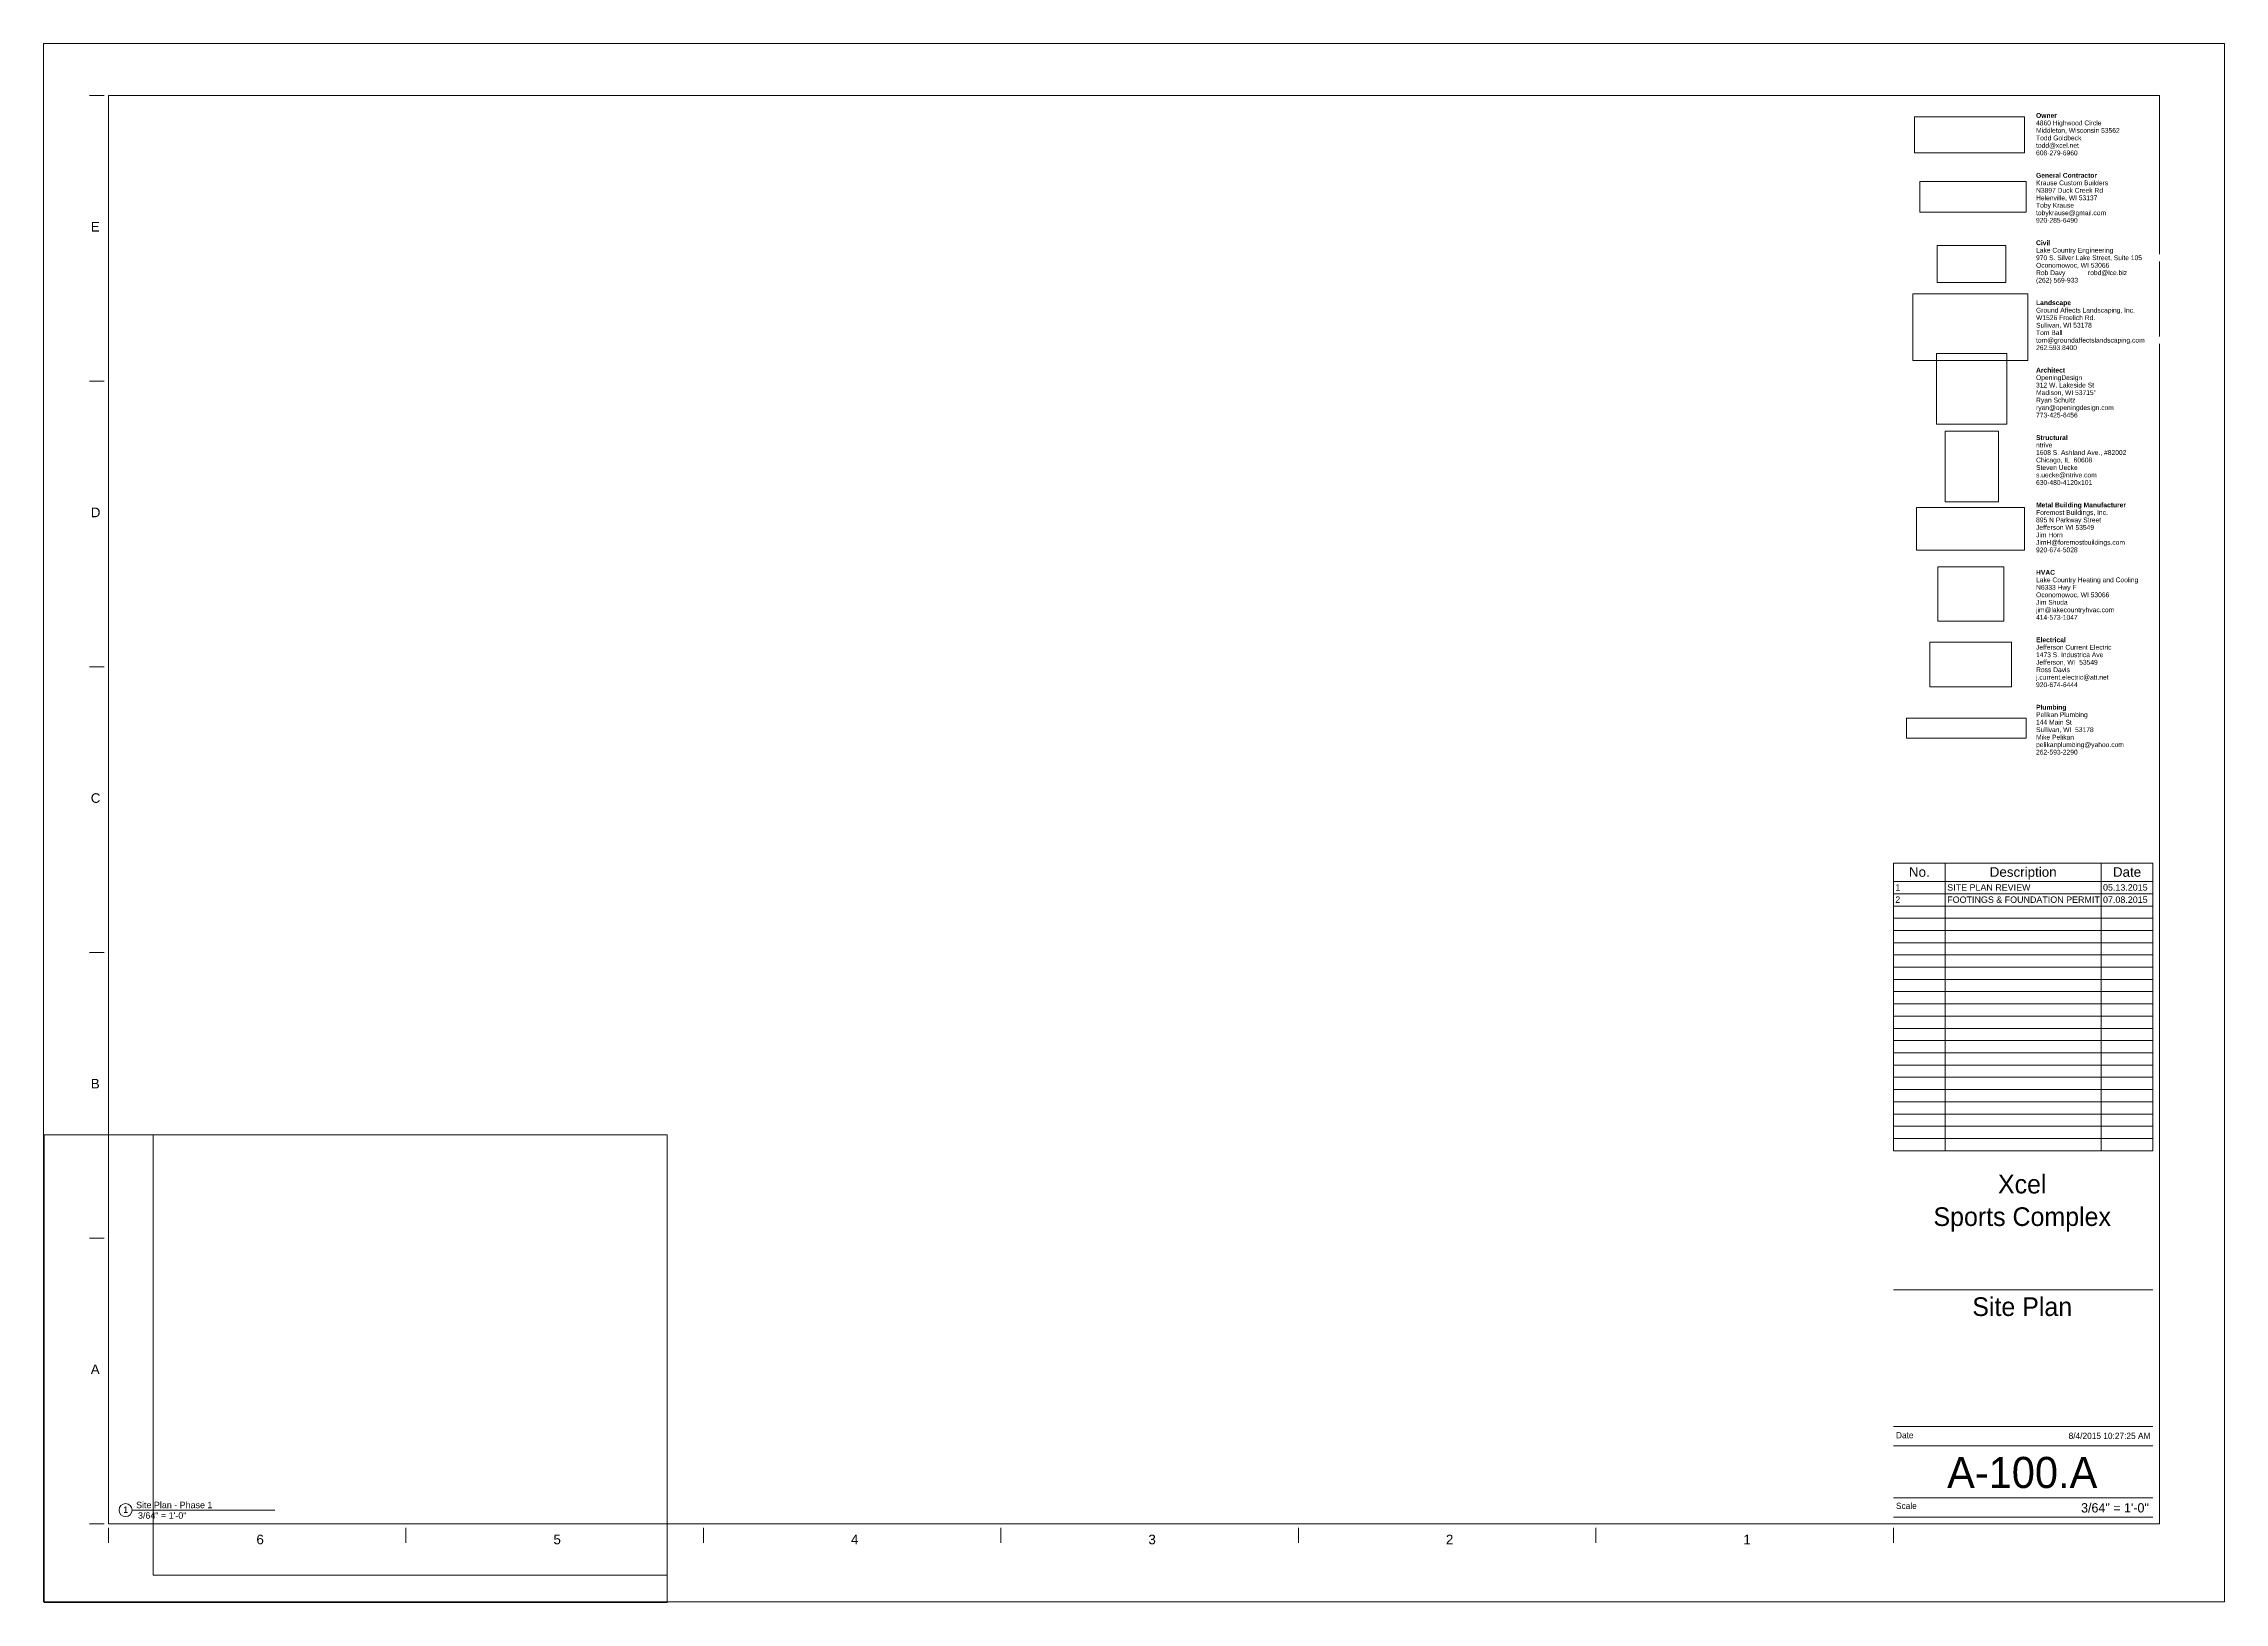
# Paper-space layout 'Layout1' of a CAD drawing. Header units: inches. Extents: x 0 to 42, y 0 to 30.
# The model-space entities are those that its viewports show. They can reach past a viewport. Long polylines and large blocks are cut down to what shows.
import ezdxf

# ---------------------------------------------------------------- set-up
doc = ezdxf.new("R2010")
doc.units = ezdxf.units.IN
doc.header["$MEASUREMENT"] = 0
doc.header["$XCLIPFRAME"] = 2
for name, color, linetype, lineweight in [('A-DETL-THIN', 151, 'Continuous', 9), ('G-ANNO-REFR', 1, 'Continuous', 9), ('G-ANNO-SCHD', 231, 'Continuous', 9), ('G-ANNO-TTLB', 6, 'Continuous', 9), ('G-ANNO-TTLB-MEDM', 33, 'Continuous', 20), ('G-ANNO-TTLB-THIN', 151, 'Continuous', 9)]:
    doc.layers.add(name, color=color, linetype=linetype, lineweight=lineweight)
doc.layers.add('G-ANNO-NPLT', color=191, linetype='Continuous', plot=False)
doc.styles.add('Arial_3', font='arial.ttf', dxfattribs={"height": 0.09220621257485029})
doc.styles.add('Arial_4', font='arial.ttf', dxfattribs={"height": 0.1844124251497006})
doc.styles.add('Arial_5', font='arial.ttf', dxfattribs={"height": 0.122941616766467})
doc.styles.add('Century Gothic', font='GOTHIC.TTF', dxfattribs={"height": 0.1197593167701863})
doc.styles.add('Century Gothic_1', font='GOTHIC.TTF', dxfattribs={"height": 0.1796389751552795})
doc.styles.add('Century Gothic_2', font='GOTHIC.TTF', dxfattribs={"height": 0.5987965838509316})
doc.styles.add('Century Gothic_3', font='GOTHIC.TTF', dxfattribs={"height": 0.359277950310559})
picture_1 = doc.add_image_def('image2.png', size_in_pixel=(1125, 1483))
picture_2 = doc.add_image_def('image3.jpg', size_in_pixel=(477, 79))
picture_3 = doc.add_image_def('image4.png', size_in_pixel=(259, 141))
picture_4 = doc.add_image_def('image5.jpg', size_in_pixel=(150, 124))
picture_5 = doc.add_image_def('image6.jpg', size_in_pixel=(309, 122))
picture_6 = doc.add_image_def('image7.jpg', size_in_pixel=(95, 51))
picture_7 = doc.add_image_def('image8.png', size_in_pixel=(388, 225))
picture_8 = doc.add_image_def('image9.jpg', size_in_pixel=(232, 76))
picture_9 = doc.add_image_def('image10.jpg', size_in_pixel=(900, 259))
picture_10 = doc.add_image_def('image11.jpg', size_in_pixel=(939, 939))
picture_11 = doc.add_image_def('image1.jpg', size_in_pixel=(300, 300))

# ---------------------------------------------------------------- blocks, each defined once
blk = doc.blocks.new('XCEL - E1 30 x 42 Horizontal - E1 30x42 Horizontal-11829-Site Plan')
at = {"layer": 'G-ANNO-TTLB-MEDM'}
for p, q in [((1.15898618751724, 29.01351577126351), (0.8717731395589924, 29.01351577126351)), ((1.239641424416662, 29.01351577126351), (1.239641424416662, 1.513515771263527)), ((40.73964142441672, 29.01351577126351), (1.239641424416664, 29.01351577126351)), ((40.73964142441672, 29.01351577126351), (40.73964142441672, 1.513515771263527)), ((1.158986187517197, 23.51351577126351), (0.8717731395589498, 23.51351577126351)), ((1.158986187517197, 18.01351577126351), (0.8717731395589498, 18.01351577126351)), ((40.61464142441669, 14.23276148560311), (35.61464142441665, 14.23276148560311)), ((1.158986187517197, 12.51351577126352), (0.8717731395589498, 12.51351577126352)), ((1.158986187517197, 7.013515771263523), (0.8717731395589498, 7.013515771263523)), ((35.61464142441665, 6.020302878146683), (40.61464142441669, 6.020302878146683)), ((1.158986187517197, 1.513515771263527), (0.8717731395589498, 1.513515771263528)), ((1.239641424416662, 1.513515771263527), (40.73964142441672, 1.513515771263527)), ((1.239641424416653, 1.432860534364072), (1.239641424416653, 1.145647486405825)), ((6.968808091083317, 1.432860534364072), (6.968808091083317, 1.145647486405825)), ((12.69797475774998, 1.432860534364072), (12.69797475774998, 1.145647486405825)), ((18.42714142441665, 1.432860534364072), (18.42714142441665, 1.145647486405825)), ((24.15630809108332, 1.432860534364072), (24.15630809108332, 1.145647486405825)), ((29.88547475774998, 1.432860534364072), (29.88547475774998, 1.145647486405825)), ((40.61464142441669, 1.638515771263527), (35.61464142441665, 1.638515771263527)), ((35.61464142441665, 1.43286053436396), (35.61464142441665, 1.145647486405713))]:
    blk.add_line(p, q, dxfattribs=at)
at = {"layer": 'G-ANNO-TTLB-THIN'}
for p, q in [((-0.0103585755833383, 30.01351577126351), (41.98964142441672, 30.01351577126351)), ((-0.0103585755833383, 0.01351577126351633), (-0.0103585755833383, 30.01351577126351)), ((41.98964142441672, 0.01351577126351633), (41.98964142441672, 30.01351577126351)), ((35.61464142441665, 3.388515771263521), (40.61464142441669, 3.388515771263521)), ((35.61464142441665, 3.013515771263522), (40.61464142441669, 3.013515771263522)), ((35.61464142441665, 2.013515771263523), (40.61464142441669, 2.013515771263523)), ((-0.0103585755833383, 0.01351577126351633), (41.98964142441672, 0.01351577126351633))]:
    blk.add_line(p, q, dxfattribs=at)
at = {"layer": 'G-ANNO-TTLB', "char_height": 0.09220621257485029, "attachment_point": 1, "line_spacing_factor": 0.9385317878468563, "style": 'Arial_3', "bg_fill": 3, "box_fill_scale": 1.25, "bg_fill_color": 0, "bg_fill_transparency": 0}
for s, insert, width in [('\\fArial|b1|i0|c0|p34|;Civil', (38.36259057431847, 26.22483241210701), 0.2876833832335329), ('\\fArial|b1|i0|c0|p34|;Structural', (38.36259057431847, 22.47483241210701), 0.6485643136803316), ('\\fArial|b1|i0|c0|p34|;HVAC', (38.36259057431847, 19.87867856595317), 0.418758060801474), ('\\fArial|b1|i0|c0|p34|;Electrical', (38.36259057431847, 18.58060164287626), 0.6162212114233073)]:
    blk.add_mtext(s, dxfattribs=dict(at, insert=insert, width=width))
at = {"layer": 'G-ANNO-TTLB'}
image = blk.add_image(picture_8, insert=(36.02396323574045, 27.91140413669202), size_in_units=(2.117693687320421, 0.693727242398069), dxfattribs=at)
image.dxf.flags = 7
image = blk.add_image(picture_9, insert=(36.12619623040755, 26.77015110832251), size_in_units=(2.0475277697258125, 0.5892329915099839), dxfattribs=at)
image.dxf.flags = 7
image = blk.add_image(picture_6, insert=(36.45953396354367, 25.41721413071814), size_in_units=(1.3194444444444446, 0.7083333333333334), dxfattribs=at)
image.dxf.flags = 7
image = blk.add_image(picture_7, insert=(35.98802950703784, 23.90970634103869), size_in_units=(2.21822751114004, 1.286343273212652), dxfattribs=at)
image.dxf.flags = 7
image = blk.add_image(picture_10, insert=(36.44403422553716, 22.6892765672875), size_in_units=(1.3583472175777844, 1.3583472175777844), dxfattribs=at)
image.dxf.flags = 7
image = blk.add_image(picture_1, insert=(36.61154697535505, 21.19173670636175), size_in_units=(1.0295308090254618, 1.3571503909197882), dxfattribs=at)
image.dxf.flags = 7
image = blk.add_image(picture_5, insert=(36.06214514449751, 20.26196476173601), size_in_units=(2.078312577440254, 0.8205635419019773), dxfattribs=at)
image.dxf.flags = 7
image = blk.add_image(picture_4, insert=(36.47361074906505, 18.89125299986708), size_in_units=(1.268435332933712, 1.0485732085585353), dxfattribs=at)
image.dxf.flags = 7
image = blk.add_image(picture_3, insert=(36.31469713469506, 17.63132277647052), size_in_units=(1.5744007823997026, 0.8571062174453977), dxfattribs=at)
image.dxf.flags = 7
image = blk.add_image(picture_2, insert=(35.86569698208394, 16.64296332543817), size_in_units=(2.3034493245291947, 0.38149370364319996), dxfattribs=at)
image.dxf.flags = 7
at = {"layer": 'G-ANNO-TTLB', "attachment_point": 1, "bg_fill": 3, "box_fill_scale": 1.25, "bg_fill_color": 0, "bg_fill_transparency": 0}
for s, insert, char_height, width, line_spacing_factor, style in [('\\fArial|b1|i0|c0|p34|;Owner', (38.36259057431847, 28.67675548903009), 0.09220621257485029, 0.4425898203592815, 0.9385317878468563, 'Arial_3'), ('\\fArial|b1|i0|c0|p34|;General Contractor', (38.36259057431847, 27.52290933518394), 0.09220621257485029, 1.285212747581759, 0.9385317878468563, 'Arial_3'), ('E', (0.8976462242851538, 26.57942148623206), 0.1844124251497006, 0.20475, 0.9385317878468563, 'Arial_4'), ('Lake Country Engineering', (38.36259057431847, 26.08060164287625), 0.09220621257485029, 1.741420716259788, 0.9385317878468563, 'Arial_3'), ('\\fArial|b1|i0|c0|p34|;Landscape', (38.36259057431847, 25.07098625826086), 0.09220621257485029, 0.7370822777521879, 0.9385317878468563, 'Arial_3'), ('\\fArial|b1|i0|c0|p34|;Architect', (38.36259057431847, 23.77290933518393), 0.09220621257485029, 0.5906871833256565, 0.9385317878468563, 'Arial_3'), ('ntrive', (38.36259057431847, 22.33060164287624), 0.09220621257485029, 0.371094541685859, 0.9385317878468563, 'Arial_3'), ('D', (0.8976462242851432, 21.07942148623206), 0.1844124251497006, 0.2204999999999999, 0.9385317878468563, 'Arial_4'), ('\\fArial|b1|i0|c0|p34|;Metal Building Manufacturer', (38.36259057431847, 21.17675548903009), 0.09220621257485029, 1.879304467987102, 0.9385317878468563, 'Arial_3'), ('Lake Country Heating and Cooling', (38.36259057431847, 19.73444779672241), 0.09220621257485029, 2.303169334408107, 0.9385317878468563, 'Arial_3'), ('Jefferson Current Electric', (38.36259057431847, 18.43637087364549), 0.09220621257485029, 1.714184419622294, 0.9385317878468563, 'Arial_3'), ('\\fArial|b1|i0|c0|p34|;Plumbing', (38.36259057431847, 17.28252471979934), 0.09220621257485029, 0.6281370912022108, 0.9385317878468563, 'Arial_3'), ('C', (0.8976462242851325, 15.57942148623206), 0.1844124251497006, 0.2204999999999999, 0.9385317878468563, 'Arial_4'), ('B', (0.8976462242851219, 10.07942148623207), 0.1844124251497006, 0.20475, 0.9385317878468563, 'Arial_4'), ('A', (0.8976462242851112, 4.579421486232075), 0.1844124251497006, 0.20475, 0.9385317878468563, 'Arial_4'), ('Date', (35.66477741205766, 3.278210233507975), 0.1197593167701863, 0.4724999999999999, 0.984116693679092, 'Century Gothic'), ('Scale', (35.66477741205766, 1.918722561732259), 0.1197593167701863, 0.5264999999999999, 0.984116693679092, 'Century Gothic'), ('6', (4.08818298371333, 1.303690970892605), 0.1844124251497006, 0.171, 0.9385317878468563, 'Arial_4'), ('5', (9.808793406291231, 1.303690970892587), 0.1844124251497006, 0.171, 0.9385317878468563, 'Arial_4'), ('4', (15.53796007295791, 1.303690970892569), 0.1844124251497006, 0.171, 0.9385317878468563, 'Arial_4'), ('3', (21.26712673962457, 1.303690970892551), 0.1844124251497006, 0.171, 0.9385317878468563, 'Arial_4'), ('2', (26.99629340629124, 1.303690970892532), 0.1844124251497006, 0.171, 0.9385317878468563, 'Arial_4'), ('1', (32.72546007295791, 1.303690970892514), 0.1844124251497006, 0.171, 0.9385317878468563, 'Arial_4')]:
    blk.add_mtext(s, dxfattribs=dict(at, insert=insert, char_height=char_height, width=width, line_spacing_factor=line_spacing_factor, style=style))
at = {"layer": 'G-ANNO-TTLB', "char_height": 0.09220621257485029, "attachment_point": 1, "line_spacing_factor": 0.9385317878468563, "style": 'Arial_3', "bg_fill": 3, "box_fill_scale": 1.25, "bg_fill_color": 0, "bg_fill_transparency": 0}
for s, insert, width in [('4860 Highwood Circle', (38.36259057431847, 28.53252471979932), 1.474164555504376), ('Krause Custom Builders', (38.36259057431847, 27.37867856595317), 1.630773261169967), ('970 S. Silver Lake Street, Suite 105', (38.36259057431847, 25.93637087364548), 2.39509183555965), ('Ground Affects Landscaping, Inc.', (38.36259057431847, 24.92675548903009), 2.240185398433902), ('OpeningDesign', (38.36259057431847, 23.62867856595317), 1.038383809304468), ('1608 S. Ashland Ave., #82002', (38.36259057431847, 22.18637087364547), 2.037615442192538), ('Foremost Buildings, Inc.', (38.36259057431847, 21.03252471979932), 1.623964187010594), ('N6333 Hwy F', (38.36259057431847, 19.59021702749164), 0.9090114002763704), ('1473 S. Industrica Ave', (38.36259057431847, 18.29214010441472), 1.521828074619991), ('Pelikan Plumbing', (38.36259057431847, 17.13829395056857), 1.166053949792722)]:
    blk.add_mtext(s, dxfattribs=dict(at, insert=insert, width=width))
for s, insert, width in [('Middleton, Wisconsin 53562', (38.36259057431847, 28.38829395056855), 1.896327153385537), ('N3897 Duck Creek Rd', (38.36259057431847, 27.2344477967224), 1.51161446338093), ('Oconomowoc, WI 53066', (38.36259057431847, 25.79214010441471), 1.659711826347305), ('W1526 Froelich Rd.', (38.36259057431847, 24.78252471979932), 1.343089877936435), ('312 W. Lakeside St', (38.36259057431847, 23.4844477967224), 1.319258118378627), ('Chicago, IL  60608', (38.36259057431847, 22.04214010441471), 1.266487793643482), ('895 N Parkway Street', (38.36259057431847, 20.88829395056856), 1.465653212805159), ('Oconomowoc, WI 53066', (38.36259057431847, 19.44598625826087), 1.659711826347305), ('Jefferson, WI  53549', (38.36259057431847, 18.14790933518395), 1.407776082450483), ('144 Main St', (38.36259057431847, 16.9940631813378), 0.8034707508060801)]:
    blk.add_mtext(s, dxfattribs=dict(at, insert=insert, width=width))
for s, insert, width in [('Todd Goldbeck', (38.36259057431847, 28.24406318133778), 1.023063392445878), ('Helenville, WI 53137', (38.36259057431847, 27.09021702749163), 1.394157934131736), ('Rob Davy', (38.36259057431847, 25.64790933518394), 0.6604801934592354), ('robd@lce.biz', (39.36259057431847, 25.64790933518394), 0.8817751036388761), ('Sullivan, WI 53178', (38.36259057431847, 24.63829395056855), 1.268190062183326), ('Madison, WI 53715"', (38.36259057431847, 23.34021702749163), 1.361814831874712), ('Steven Uecke', (38.36259057431847, 21.89790933518394), 0.9413545025333947), ('Jefferson WI 53549', (38.36259057431847, 20.74406318133779), 1.322662655458314), ('Jim Shuda', (38.36259057431847, 19.3017554890301), 0.7132505181943805), ('Ross Davis', (38.36259057431847, 18.00367856595318), 0.7677231114693689), ('Sullivan, WI  53178', (38.36259057431847, 16.84983241210703), 1.31074677567941)]:
    blk.add_mtext(s, dxfattribs=dict(at, insert=insert, width=width))
for s, insert, width in [('todd@xcel.net', (38.36259057431847, 28.09983241210702), 0.968590799170889), ('Toby Krause', (38.36259057431847, 26.94598625826086), 0.8528365384615384), ('(262) 569-933', (38.36259057431847, 25.50367856595317), 0.9464613081529251), ('Tom Ball', (38.36259057431847, 24.49406318133778), 0.5957939889451865), ('Ryan Schultz', (38.36259057431847, 23.19598625826086), 0.8851796407185629), ('s.uecke@ntrive.com', (38.36259057431847, 21.75367856595317), 1.375432980193459), ('Jim Horn', (38.36259057431847, 20.59983241210702), 0.6060076001842469), ('jim@lakecountryhvac.com', (38.36259057431847, 19.15752471979933), 1.766954744357439), ('j.current.electric@att.net', (38.36259057431847, 17.85944779672241), 1.646093678028558), ('Mike Pelikan', (38.36259057431847, 16.70560164287626), 0.8562410755412253)]:
    blk.add_mtext(s, dxfattribs=dict(at, insert=insert, width=width))
for s, insert, width in [('608-279-6960', (38.36259057431847, 27.95560164287625), 0.9362476969138646), ('tobykrause@gmail.com', (38.36259057431847, 26.80175548903009), 1.579705204974666), ('tom@groundaffectslandscaping.com', (38.36259057431847, 24.34983241210701), 2.458075771533855), ('ryan@openingdesign.com', (38.36259057431847, 23.05175548903009), 1.751634327498848), ('630-480-4120x101', (38.36259057431847, 21.6094477967224), 1.263083256563795), ('JimH@foremostbuildings.com', (38.36259057431847, 20.45560164287625), 2.013783682634731), ('414-573-1047', (38.36259057431847, 19.01329395056856), 0.9362476969138646), ('920-674-6444', (38.36259057431847, 17.71521702749164), 0.9362476969138646), ('pelikanplumbing@yahoo.com', (38.36259057431847, 16.56137087364549), 1.978036043298019)]:
    blk.add_mtext(s, dxfattribs=dict(at, insert=insert, width=width))
for s, insert, width in [('920-285-6490', (38.36259057431847, 26.65752471979932), 0.9362476969138646), ('262.593.8400', (38.36259057431847, 24.20560164287624), 0.9192250115154307), ('773-425-6456', (38.36259057431847, 22.90752471979932), 0.9362476969138646), ('920-674-5028', (38.36259057431847, 20.31137087364548), 0.9362476969138646), ('262-593-2290', (38.36259057431847, 16.41714010441472), 0.9362476969138646)]:
    blk.add_mtext(s, dxfattribs=dict(at, insert=insert, width=width))
blk = doc.blocks.new('Viewport - View Title-1830-Site Plan')
at = {"layer": 'G-ANNO-TTLB'}
for centre, radius, start, end in [((-0.125, -8.785430785379109e-15), 0.1249999999999995, 4.071109992273301e-13, 179.999999999998), ((-0.125, -7.134085151780197e-15), 0.1249999999999998, 179.9999999999998, 359.9999999999992)]:
    blk.add_arc(centre, radius, start, end, dxfattribs=at)

msp = doc.modelspace()

# ---------------------------------------------------------------- pictures from other files: only their frames are drawn
at = {"layer": 'G-ANNO-REFR'}
image = msp.add_image(picture_11, insert=(21054.97307016053, -26024.88215717327), size_in_units=(480.84375441951926, 480.84375441951926), dxfattribs=at)
image.set_boundary_path([(-13136.26695364591, -15937.00958033082), (-9536.266953645907, -19537.00958033082)])
image.dxf.flags = 15

psp = doc.layouts.get("Layout1")

# ---------------------------------------------------------------- viewports
at = {"layer": '0'}
psp.add_viewport(center=(6, 4.5), size=(12, 9), view_center_point=(6, 4.5), view_height=12, dxfattribs=at)

# ---------------------------------------------------------------- next in the draw order: block references
at = {"layer": 'G-ANNO-TTLB'}
psp.add_blockref('XCEL - E1 30 x 42 Horizontal - E1 30x42 Horizontal-11829-Site Plan', (0, 0), dxfattribs=at)

# ---------------------------------------------------------------- next in the draw order: linework, layer by layer
at = {"layer": 'A-DETL-THIN'}
for p, q in [((36.61464155282933, 14.2327618587225), (35.61464155282933, 14.2327618587225)), ((35.61464155282933, 14.2327618587225), (35.61464155282933, 13.87939647410711)), ((36.61464155282933, 13.87939647410711), (35.61464155282933, 13.87939647410711)), ((35.61464155282933, 13.87939647410711), (35.61464155282933, 13.64381955103019)), ((39.61450858197376, 14.2327618587225), (36.61464155282932, 14.2327618587225)), ((36.61464155282933, 14.2327618587225), (36.61464155282933, 13.87939647410711)), ((39.61450858197376, 13.87939647410711), (36.61464155282932, 13.87939647410711)), ((36.61464155282933, 13.87939647410711), (36.61464155282933, 13.64381955103019)), ((40.61447531013116, 14.2327618587225), (39.61450858197376, 14.2327618587225)), ((39.61450858197376, 14.2327618587225), (39.61450858197376, 13.87939647410711)), ((40.61447531013116, 13.87939647410711), (39.61450858197376, 13.87939647410711)), ((39.61450858197376, 13.87939647410711), (39.61450858197376, 13.64381955103019)), ((40.61447531013116, 14.2327618587225), (40.61447531013116, 13.87939647410711)), ((40.61447531013116, 13.87939647410711), (40.61447531013116, 13.64381955103019)), ((36.61464155282933, 13.64381955103019), (35.61464155282933, 13.64381955103019)), ((35.61464155282933, 13.64381955103019), (35.61464155282933, 13.40824262795326)), ((39.61450858197376, 13.64381955103019), (36.61464155282932, 13.64381955103019)), ((36.61464155282933, 13.64381955103019), (36.61464155282933, 13.40824262795326)), ((40.61447531013116, 13.64381955103019), (39.61450858197376, 13.64381955103019)), ((39.61450858197376, 13.64381955103019), (39.61450858197376, 13.40824262795326)), ((40.61447531013116, 13.64381955103019), (40.61447531013116, 13.40824262795326)), ((40.61447531013116, 13.40824262795326), (35.61464155282933, 13.40824262795326)), ((35.61464155282933, 13.40824262795326), (35.61464155282933, 8.696704166414804)), ((40.61447531013116, 13.17266570487634), (35.61464155282933, 13.17266570487634)), ((36.61464155282933, 13.40824262795326), (36.61464155282933, 8.696704166414804)), ((39.61450858197376, 13.40824262795326), (39.61450858197376, 8.696704166414804)), ((40.61447531013116, 13.40824262795326), (40.61447531013116, 8.696704166414804)), ((40.61447531013116, 12.93708878179942), (35.61464155282933, 12.93708878179942)), ((40.61447531013116, 12.70151185872249), (35.61464155282933, 12.70151185872249)), ((40.61447531013116, 12.46593493564557), (35.61464155282933, 12.46593493564557)), ((40.61447531013116, 12.23035801256865), (35.61464155282933, 12.23035801256865)), ((40.61447531013116, 11.99478108949173), (35.61464155282933, 11.99478108949173)), ((40.61447531013116, 11.7592041664148), (35.61464155282933, 11.7592041664148)), ((40.61447531013116, 11.52362724333788), (35.61464155282933, 11.52362724333788)), ((40.61447531013116, 11.28805032026096), (35.61464155282933, 11.28805032026096)), ((40.61447531013116, 11.05247339718403), (35.61464155282933, 11.05247339718403)), ((40.61447531013116, 10.81689647410711), (35.61464155282933, 10.81689647410711)), ((40.61447531013116, 10.58131955103019), (35.61464155282933, 10.58131955103019)), ((40.61447531013116, 10.34574262795326), (35.61464155282933, 10.34574262795326)), ((40.61447531013116, 10.11016570487634), (35.61464155282933, 10.11016570487634)), ((40.61447531013116, 9.87458878179942), (35.61464155282933, 9.87458878179942)), ((40.61447531013116, 9.639011858722496), (35.61464155282933, 9.639011858722496)), ((40.61447531013116, 9.403434935645572), (35.61464155282933, 9.403434935645572)), ((40.61447531013116, 9.16785801256865), (35.61464155282933, 9.16785801256865)), ((40.61447531013116, 8.932281089491727), (35.61464155282933, 8.932281089491727)), ((40.61447531013116, 8.696704166414804), (35.61464155282933, 8.696704166414804))]:
    psp.add_line(p, q, dxfattribs=at)
at = {"layer": 'G-ANNO-NPLT', "lineweight": 9}
psp.add_line((1.693111217165838, 1.776168991555918), (4.440048937248795, 1.776168991555918), dxfattribs=at)

# ---------------------------------------------------------------- next in the draw order: block references
at = {"layer": 'G-ANNO-TTLB'}
psp.add_blockref('Viewport - View Title-1830-Site Plan', (1.693111217165838, 1.776168991555918), dxfattribs=at)

# ---------------------------------------------------------------- next in the draw order: texts
at = {"layer": 'G-ANNO-SCHD'}
for s, insert, char_height, width, attachment_point, line_spacing_factor, style in [('No.', (36.11464155282932, 14.15539543771835), 0.1844124251497006, 0.4769999999999999, 2, 0.9385317878468563, 'Arial_4'), ('Description', (38.11457506740155, 14.15539543771835), 0.1844124251497006, 1.532249999999999, 2, 0.9385317878468563, 'Arial_4'), ('Date', (40.11449194605246, 14.15539543771835), 0.1844124251497006, 0.6479999999999999, 2, 0.9385317878468563, 'Arial_4'), ('2', (35.65214155282932, 13.59224193702742), 0.122941616766467, 0.114, 1, 0.9385317878468564, 'Arial_5'), ('1', (35.65214155282932, 13.82781886010435), 0.122941616766467, 0.114, 1, 0.9385317878468564, 'Arial_5'), ('SITE PLAN REVIEW', (36.65214155282932, 13.82781886010435), 0.122941616766467, 1.908, 1, 0.9385317878468564, 'Arial_5'), ('FOOTINGS & FOUNDATION PERMIT', (36.65214155282932, 13.59224193702742), 0.122941616766467, 3.4935, 1, 0.9385317878468564, 'Arial_5'), ('05.13.2015', (39.65200858197376, 13.82781886010435), 0.122941616766467, 1.026, 1, 0.9385317878468564, 'Arial_5'), ('07.08.2015', (39.65200858197376, 13.59224193702742), 0.122941616766467, 1.026, 1, 0.9385317878468564, 'Arial_5')]:
    psp.add_mtext(s, dxfattribs=dict(at, insert=insert, char_height=char_height, width=width, attachment_point=attachment_point, line_spacing_factor=line_spacing_factor, style=style))
at = {"layer": 'G-ANNO-TTLB'}
for s, insert, char_height, width, attachment_point, line_spacing_factor, style in [('Xcel', (38.09607679733374, 8.23348631903391), 0.359277950310559, 1.2465, 2, 0.9841166936790923, 'Century Gothic_3'), ('Sports Complex', (38.09607679733375, 7.606847107257957), 0.359277950310559, 4.455, 2, 0.9841166936790923, 'Century Gothic_3'), ('Site Plan', (38.09607679733374, 5.873535924504061), 0.359277950310559, 2.384999999999999, 2, 0.9841166936790923, 'Century Gothic_3'), ('A-100.A', (38.09607679733375, 2.80100743193432), 0.5987965838509316, 3.704999999999999, 2, 0.9841166936790923, 'Century Gothic_2'), ('1', (1.570774176659049, 1.84690706121655), 0.122941616766467, 0.114, 2, 0.9385317878468563, 'Arial_5'), ('Site Plan - Phase 1', (1.770435725295145, 1.936869997817007), 0.122941616766467, 1.752, 1, 0.9385317878468563, 'Arial_5'), (' 3/64" = 1\'-0"', (1.759649352194893, 1.733965333637096), 0.122941616766467, 1.167, 1, 0.9385317878468563, 'Arial_5'), (' 3/64" = 1\'-0"', (40.53460772547474, 1.910192466893146), 0.1796389751552795, 1.7055, 3, 0.9841166936790923, 'Century Gothic_1')]:
    psp.add_mtext(s, dxfattribs=dict(at, insert=insert, char_height=char_height, width=width, attachment_point=attachment_point, line_spacing_factor=line_spacing_factor, style=style))
at = {"layer": 'G-ANNO-TTLB', "insert": (40.56585772547473, 3.266908534503306), "char_height": 0.1197593167701863, "width": 2.031, "attachment_point": 3, "line_spacing_factor": 0.984116693679092, "style": 'Century Gothic', "bg_fill": 3, "box_fill_scale": 1.25, "bg_fill_color": 0, "bg_fill_transparency": 0}
psp.add_mtext('8/4/2015 10:27:25 AM', dxfattribs=at)

doc.saveas('drawing.dxf')
